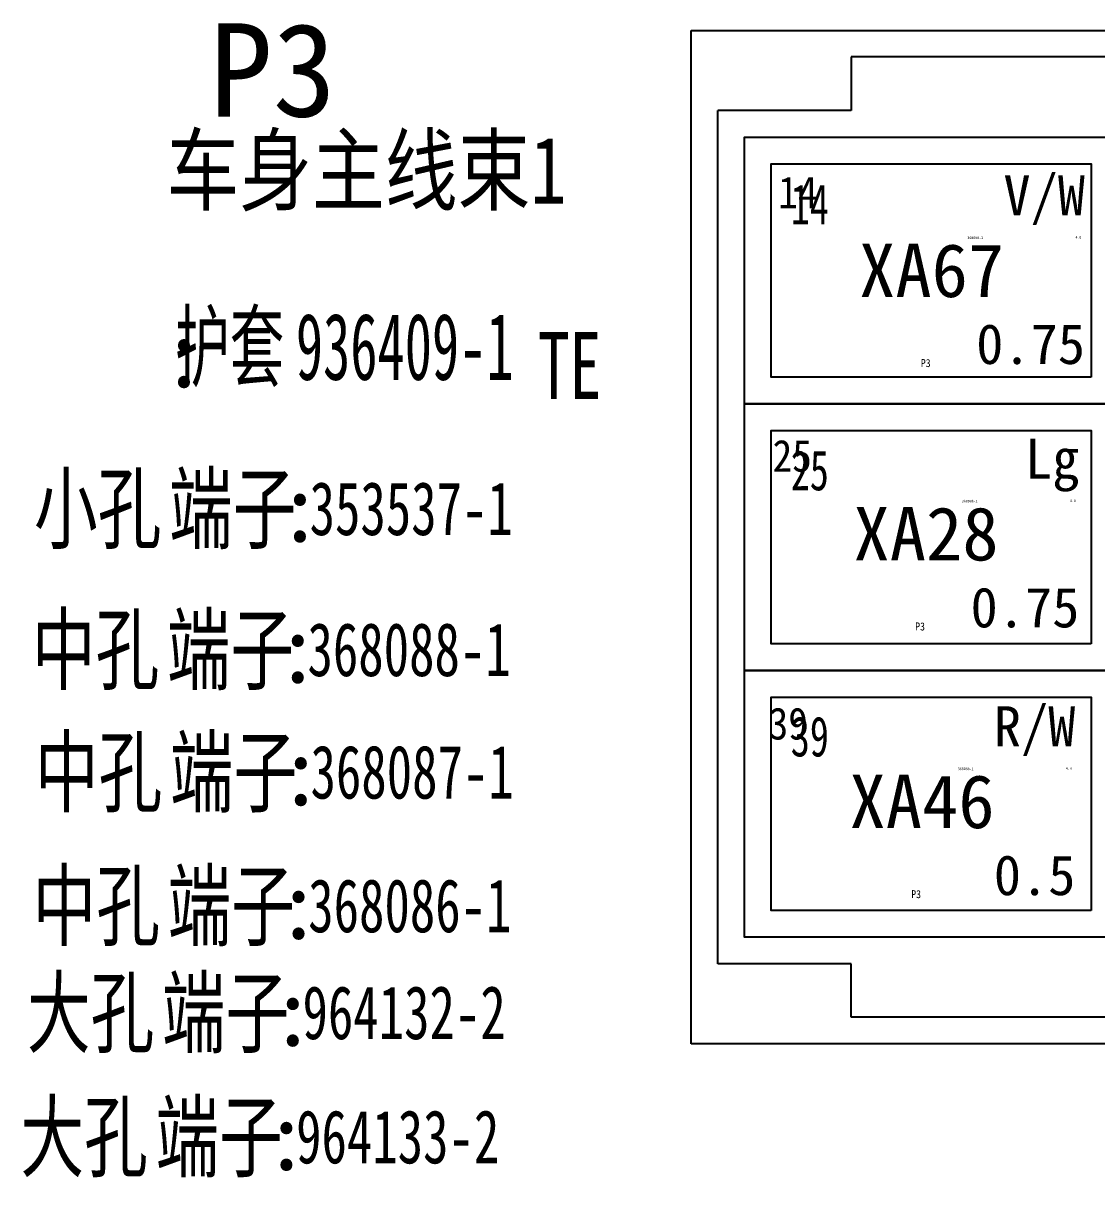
# Model space of a CAD drawing. Header units: millimetres. Extents: x -2653 to 6698, y -4403 to -42.
# Drawn here: x -438.91 to -398.65, y -1154.67 to -1111.13 of the extents above; entities that cross this region are included whole.
import ezdxf
from ezdxf.enums import TextEntityAlignment as Align

# ---------------------------------------------------------------- set-up
doc = ezdxf.new("R2010")
doc.units = ezdxf.units.MM
doc.header["$MEASUREMENT"] = 0
doc.linetypes.add('ACAD_ISO02W100', pattern=[15, 12, -3])
for name, color, linetype in [('文字', 3, 'Continuous'), ('轮廓线', 7, 'Continuous'), ('连接器-供应商', 43, 'Continuous'), ('连接器-功能', 63, 'Continuous'), ('连接器-名称', 53, 'Continuous'), ('连接器-编码', 52, 'Continuous'), ('附件-供应商', 43, 'Continuous'), ('附件-名称', 53, 'Continuous'), ('附件-数量', 21, 'Continuous'), ('附件-编码', 52, 'Continuous')]:
    doc.layers.add(name, color=color, linetype=linetype)
for name, color, linetype, plot in [('连接器-不打印', 1, 'Continuous', False), ('连接器-位置', 12, 'Continuous', False), ('附件-不打印', 2, 'Continuous', False), ('隐藏-剥皮长度', 2, 'Continuous', False), ('隐藏-加余量', 1, 'Continuous', False), ('隐藏-备注', 1, 'Continuous', False), ('隐藏-孔位', 1, 'Continuous', False), ('隐藏-对应端子', 2, 'Continuous', False), ('隐藏-规格', 1, 'Continuous', False), ('隐藏-辅助信息', 3, 'Continuous', False), ('隐藏-防水栓', 2, 'Continuous', False)]:
    doc.layers.add(name, color=color, linetype=linetype, plot=plot)
doc.styles.add('CL', font='', dxfattribs={"height": 2})
doc.styles.add('灯泡', font='', dxfattribs={"width": 0.7})
doc.styles.get('CL').set_extended_font_data('SimSun')
doc.styles.get('灯泡').set_extended_font_data('NSimSun')

# ---------------------------------------------------------------- blocks, each defined once
blk = doc.blocks.new('连接器')
at = {"layer": '文字', "style": 'CL'}
blk.add_text(':', height=2.5, dxfattribs=at).set_placement((-3.933, -4.363), align=Align.MIDDLE_CENTER)
at = {"layer": '连接器-不打印', "color": 1, "style": 'CL', "width": 0.6, "flags": 5}
for tag, p in [('选项', (-7.189, -6.058)), ('备注', (-2.936, -6.058))]:
    blk.add_attdef(tag, text='', height=0.2, dxfattribs=at).set_placement(p, align=Align.MIDDLE_LEFT)
at = {"layer": '连接器-不打印', "color": 3, "style": 'CL', "width": 0.6, "flags": 5}
for tag, p in [('工位', (-7.189, -5.838)), ('规格', (-2.939, -5.838))]:
    blk.add_attdef(tag, text='', height=0.2, dxfattribs=at).set_placement(p, align=Align.MIDDLE_LEFT)
at = {"layer": '连接器-不打印', "color": 1, "style": 'CL', "width": 0.6, "flags": 1}
for tag, p in [('加余量', (-4.967, -6.058)), ('单位', (-4.967, -6.29)), ('自带线', (-2.765, -6.29))]:
    blk.add_attdef(tag, text='', height=0.2, dxfattribs=at).set_placement(p, align=Align.MIDDLE_CENTER)
at = {"layer": '连接器-不打印', "color": 2, "style": 'CL', "width": 0.6, "flags": 5}
for tag, p in [('数量', (-5.117, -5.838)), ('供方编码', (-7.189, -6.29))]:
    blk.add_attdef(tag, text='', height=0.2, dxfattribs=at).set_placement(p, align=Align.MIDDLE_LEFT)
at = {"layer": '连接器-位置', "color": 1, "style": 'CL', "flags": 4}
blk.add_attdef('位置', text='', height=3.5, dxfattribs=at).set_placement((-4.408, 2.42), align=Align.MIDDLE_CENTER)
at = {"layer": '连接器-供应商', "color": 3, "style": 'CL', "width": 0.6, "flags": 4}
blk.add_attdef('供应商', text='', height=2.5, dxfattribs=at).set_placement((-16.811, -4.38), align=Align.MIDDLE_RIGHT)
at = {"layer": '连接器-功能', "color": 3, "style": 'CL', "width": 0.8, "flags": 4}
blk.add_attdef('功能', text='', height=2.5, dxfattribs=at).set_placement((-4.341, -1.264), align=Align.MIDDLE_CENTER)
at = {"layer": '连接器-名称', "color": 3, "style": 'CL', "width": 0.6, "flags": 4}
blk.add_attdef('名称', text='', height=2.5, dxfattribs=at).set_placement((-4.1, -4.363), align=Align.MIDDLE_RIGHT)
at = {"layer": '连接器-编码', "color": 2, "style": 'CL', "width": 0.6, "flags": 4}
blk.add_attdef('编码', text='', height=2.5, dxfattribs=at).set_placement((-3.662, -4.363), align=Align.MIDDLE_LEFT)
blk = doc.blocks.new('附件')
at = {"layer": '文字', "color": 3, "style": 'CL'}
blk.add_text(':', height=2.5, dxfattribs=at).set_placement((-3.788, -0.382), align=Align.MIDDLE_CENTER)
at = {"layer": '附件-不打印', "color": 3, "style": 'CL', "width": 0.7, "flags": 5}
for tag, p in [('范围', (-8.485, -1.318)), ('工位', (-6.896, -1.318)), ('位置', (-5.306, -1.318)), ('供方编码', (-8.485, -1.616))]:
    blk.add_attdef(tag, text='', height=0.2, dxfattribs=at).set_placement(p, align=Align.MIDDLE_CENTER)
at = {"layer": '附件-不打印', "color": 1, "style": 'CL'}
for tag, width, flags, p in [('单位', 0.6, 1, (-3.717, -1.318)), ('选项', 0.7, 13, (-6.896, -1.616)), ('备注', 0.7, 5, (-5.306, -1.616)), ('规格', 0.7, 5, (-3.717, -1.616))]:
    blk.add_attdef(tag, text='', height=0.2, dxfattribs=dict(at, width=width, flags=flags)).set_placement(p, align=Align.MIDDLE_CENTER)
at = {"layer": '附件-供应商', "color": 3, "style": 'CL', "width": 0.7, "flags": 8}
blk.add_attdef('供应商', text='', height=2.5, dxfattribs=at).set_placement((-13.399, -0.419), align=Align.MIDDLE_RIGHT)
at = {"layer": '附件-名称', "color": 3, "style": 'CL', "width": 0.7, "flags": 4}
blk.add_attdef('名称', text='', height=2.5, dxfattribs=at).set_placement((-3.92, -0.382), align=Align.MIDDLE_RIGHT)
at = {"layer": '附件-数量', "color": 2, "style": 'CL', "width": 0.7, "flags": 2}
blk.add_attdef('*', text='', height=1, dxfattribs=at).set_placement((15.719, -0.382), align=Align.MIDDLE_CENTER)
at = {"layer": '附件-数量', "color": 2, "style": 'CL', "width": 0.7, "flags": 4}
blk.add_attdef('数量', text='', height=1.2, dxfattribs=at).set_placement((16.072, -0.382), align=Align.MIDDLE_LEFT)
at = {"layer": '附件-编码', "color": 2, "style": 'CL', "width": 0.7, "flags": 4}
blk.add_attdef('编码', text='', height=2.5, dxfattribs=at).set_placement((-3.651, -0.382), align=Align.MIDDLE_LEFT)
blk = doc.blocks.new('电线2')
at = {"layer": '轮廓线', "color": 7, "style": 'CL', "flags": 4}
for tag, p in [('颜色', (5.879, 2.803)), ('线径', (5.879, -2.776))]:
    blk.add_attdef(tag, text='', height=1.5, dxfattribs=at).set_placement(p, align=Align.MIDDLE_RIGHT)
blk.add_attdef('线号', text='', height=2, dxfattribs=at).set_placement((0.127, -0.016), align=Align.MIDDLE_CENTER)
at = {"layer": '隐藏-剥皮长度', "color": 2, "style": 'CL', "width": 0.9, "flags": 4}
blk.add_attdef('剥皮', text='', height=0.1, dxfattribs=at).set_placement((5.742, 1.222), align=Align.MIDDLE_RIGHT)
at = {"layer": '隐藏-加余量', "color": 1, "style": 'CL', "width": 0.9, "flags": 4}
blk.add_attdef('加余量', text='', height=0.1, dxfattribs=at).set_placement((5.742, 1.362), align=Align.MIDDLE_RIGHT)
at = {"layer": '隐藏-备注', "color": 1, "style": 'CL', "width": 0.9, "flags": 5}
blk.add_attdef('备注', text='', height=0.1, dxfattribs=at).set_placement((3.704, -1.38), align=Align.MIDDLE_CENTER)
at = {"layer": '隐藏-孔位', "color": 6, "style": 'CL', "width": 0.9, "flags": 4}
blk.add_attdef('孔位', text='', height=1.2, dxfattribs=at).set_placement((-5.625, 2.907), align=Align.MIDDLE_LEFT)
at = {"layer": '隐藏-对应端子', "color": 2, "style": 'CL', "width": 0.9, "flags": 4}
blk.add_attdef('对应簧片', text='', height=0.1, dxfattribs=at).set_placement((2.055, 1.208), align=Align.MIDDLE_RIGHT)
at = {"layer": '隐藏-规格', "color": 1, "style": 'CL', "width": 0.9, "flags": 5}
blk.add_attdef('规格', text='', height=0.2, dxfattribs=at).set_placement((5.742, -1.391), align=Align.MIDDLE_RIGHT)
at = {"layer": '隐藏-辅助信息', "color": 2, "style": 'CL', "width": 0.9, "flags": 5}
for tag, p in [('辅助', (3.704, 1.511)), ('标识管', (3.704, -1.138))]:
    blk.add_attdef(tag, text='', height=0.1, dxfattribs=at).set_placement(p, align=Align.MIDDLE_CENTER)
at = {"layer": '隐藏-辅助信息', "color": 3, "style": 'CL', "width": 0.9, "flags": 5}
for tag, p in [('编码', (3.704, 1.37)), ('供方编码', (3.704, 1.236))]:
    blk.add_attdef(tag, text='', height=0.1, dxfattribs=at).set_placement(p, align=Align.MIDDLE_CENTER)
for tag, p in [('线种', (2.055, -1.261)), ('工位', (2.055, -1.38))]:
    blk.add_attdef(tag, text='', height=0.1, dxfattribs=at).set_placement(p, align=Align.MIDDLE_RIGHT)
at = {"layer": '隐藏-辅助信息', "color": 1, "style": 'CL', "width": 0.9, "flags": 5}
blk.add_attdef('选项', text='', height=0.1, dxfattribs=at).set_placement((3.704, -1.261), align=Align.MIDDLE_CENTER)
at = {"layer": '隐藏-辅助信息', "color": 4, "style": 'CL', "width": 0.9, "flags": 4}
blk.add_attdef('位置', text='', height=0.3, dxfattribs=at).set_placement((-0.094, -3.491), align=Align.MIDDLE_CENTER)
at = {"layer": '隐藏-防水栓', "color": 2, "style": 'CL', "width": 0.9, "flags": 4}
blk.add_attdef('防水栓', text='', height=0.1, dxfattribs=at).set_placement((2.055, 1.362), align=Align.MIDDLE_RIGHT)
blk = doc.blocks.new('936409-1（出线）')
at = {"lineweight": -3}
for p, q in [((-75.421, 71.891), (122.579, 71.891)), ((-75.421, 33.894), (-75.421, 71.891)), ((122.579, 33.894), (122.579, 71.891)), ((-53.421, 70.892), (-69.421, 70.892)), ((-69.421, 70.892), (-69.421, 68.892)), ((-53.421, 68.892), (-53.421, 70.892)), ((47.579, 70.892), (31.579, 70.892)), ((31.579, 70.892), (31.579, 68.892)), ((47.579, 68.892), (47.579, 70.892)), ((121.579, 70.888), (118.579, 70.888)), ((118.579, 70.888), (118.579, 68.888)), ((121.579, 34.896), (121.579, 70.888)), ((-74.421, 36.892), (-74.421, 68.892)), ((-69.421, 68.892), (-74.421, 68.892)), ((31.579, 68.892), (-53.421, 68.892)), ((118.579, 68.888), (47.579, 68.892)), ((-69.421, 36.892), (-74.421, 36.892)), ((-69.421, 34.892), (-69.421, 36.892)), ((-52.421, 36.892), (-53.421, 36.892)), ((-53.421, 36.892), (-53.421, 34.892)), ((31.579, 36.892), (-52.421, 36.892)), ((31.579, 34.892), (31.579, 36.892)), ((118.579, 36.896), (47.579, 36.892)), ((47.579, 36.892), (47.579, 34.892)), ((118.579, 34.896), (118.579, 36.896)), ((-53.421, 34.892), (-69.421, 34.892)), ((47.579, 34.892), (31.579, 34.892)), ((121.579, 34.896), (118.579, 34.896)), ((122.579, 33.894), (-75.421, 33.894)), ((-20.999, 28.614), (-20.999, 33.894)), ((-19.421, 30.428), (-19.421, 33.894)), ((0.579, 30.428), (0.579, 33.894)), ((2.079, 28.614), (2.079, 33.894)), ((18.579, 30.928), (18.579, 33.894)), ((28.579, 30.928), (28.579, 33.894)), ((45.079, 28.614), (45.079, 33.894)), ((46.579, 30.428), (46.579, 33.894)), ((66.579, 30.428), (66.579, 33.894)), ((68.079, 28.614), (68.079, 33.894)), ((23.579, 30.928), (18.579, 30.928)), ((23.579, 30.928), (28.579, 30.928)), ((0.579, 30.428), (-19.421, 30.428)), ((66.579, 30.428), (46.579, 30.428)), ((-20.999, 28.614), (2.079, 28.614)), ((68.079, 28.614), (45.079, 28.614))]:
    blk.add_line(p, q, dxfattribs=at)
for points in [[(-59.421, 57.892), (-73.421, 57.892), (-73.421, 67.892), (-59.421, 67.892)], [(-45.421, 57.892), (-59.421, 57.892), (-59.421, 67.892), (-45.421, 67.892)], [(-31.421, 57.892), (-45.421, 57.892), (-45.421, 67.892), (-31.421, 67.892)], [(-15.421, 55.892), (-31.421, 55.892), (-31.421, 67.892), (-15.421, 67.892)], [(-3.421, 59.892), (-15.421, 59.892), (-15.421, 67.892), (-3.421, 67.892)], [(8.579, 59.892), (-3.421, 59.892), (-3.421, 67.892), (8.579, 67.892)], [(24.579, 55.892), (8.579, 55.892), (8.579, 67.892), (24.579, 67.892)], [(36.579, 59.892), (24.579, 59.892), (24.579, 67.892), (36.579, 67.892)], [(48.579, 59.892), (36.579, 59.892), (36.579, 67.892), (48.579, 67.892)], [(64.579, 55.892), (48.579, 55.892), (48.579, 67.892), (64.579, 67.892)], [(78.579, 57.892), (64.579, 57.892), (64.579, 67.892), (78.579, 67.892)], [(92.579, 57.892), (78.579, 57.892), (78.579, 67.892), (92.579, 67.892)], [(106.579, 57.892), (92.579, 57.892), (92.579, 67.892), (106.579, 67.892)], [(120.579, 57.892), (106.579, 57.892), (106.579, 67.892), (120.579, 67.892)], [(-60.421, 58.892), (-72.421, 58.892), (-72.421, 66.892), (-60.421, 66.892)], [(-46.421, 58.892), (-58.421, 58.892), (-58.421, 66.892), (-46.421, 66.892)], [(-32.421, 58.892), (-44.421, 58.892), (-44.421, 66.892), (-32.421, 66.892)], [(77.579, 58.892), (65.579, 58.892), (65.579, 66.892), (77.579, 66.892)], [(91.579, 58.892), (79.579, 58.892), (79.579, 66.892), (91.579, 66.892)], [(105.579, 58.892), (93.579, 58.892), (93.579, 66.892), (105.579, 66.892)], [(119.579, 58.892), (107.579, 58.892), (107.579, 66.892), (119.579, 66.892)], [(-17.421, 57.892), (-29.421, 57.892), (-29.421, 65.892), (-17.421, 65.892)], [(22.579, 57.892), (10.579, 57.892), (10.579, 65.892), (22.579, 65.892)], [(62.579, 57.892), (50.579, 57.892), (50.579, 65.892), (62.579, 65.892)], [(-59.421, 47.892), (-73.421, 47.892), (-73.421, 57.892), (-59.421, 57.892)], [(-45.421, 47.892), (-59.421, 47.892), (-59.421, 57.892), (-45.421, 57.892)], [(-31.421, 47.892), (-45.421, 47.892), (-45.421, 57.892), (-31.421, 57.892)], [(78.579, 47.892), (64.579, 47.892), (64.579, 57.892), (78.579, 57.892)], [(92.579, 47.892), (78.579, 47.892), (78.579, 57.892), (92.579, 57.892)], [(106.579, 47.892), (92.579, 47.892), (92.579, 57.892), (106.579, 57.892)], [(120.579, 47.892), (106.579, 47.892), (106.579, 57.892), (120.579, 57.892)], [(-60.421, 48.892), (-72.421, 48.892), (-72.421, 56.892), (-60.421, 56.892)], [(-46.421, 48.892), (-58.421, 48.892), (-58.421, 56.892), (-46.421, 56.892)], [(-32.421, 48.892), (-44.421, 48.892), (-44.421, 56.892), (-32.421, 56.892)], [(-3.421, 48.892), (-15.421, 48.892), (-15.421, 56.892), (-3.421, 56.892)], [(8.579, 48.892), (-3.421, 48.892), (-3.421, 56.892), (8.579, 56.892)], [(36.579, 48.892), (24.579, 48.892), (24.579, 56.892), (36.579, 56.892)], [(48.579, 48.892), (36.579, 48.892), (36.579, 56.892), (48.579, 56.892)], [(77.579, 48.892), (65.579, 48.892), (65.579, 56.892), (77.579, 56.892)], [(91.579, 48.892), (79.579, 48.892), (79.579, 56.892), (91.579, 56.892)], [(105.579, 48.892), (93.579, 48.892), (93.579, 56.892), (105.579, 56.892)], [(119.579, 48.892), (107.579, 48.892), (107.579, 56.892), (119.579, 56.892)], [(-15.421, 37.892), (-31.421, 37.892), (-31.421, 49.892), (-15.421, 49.892)], [(24.579, 37.892), (8.579, 37.892), (8.579, 49.892), (24.579, 49.892)], [(64.579, 37.892), (48.579, 37.892), (48.579, 49.892), (64.579, 49.892)], [(-59.421, 37.892), (-73.421, 37.892), (-73.421, 47.892), (-59.421, 47.892)], [(-45.421, 37.892), (-59.421, 37.892), (-59.421, 47.892), (-45.421, 47.892)], [(-31.421, 37.892), (-45.421, 37.892), (-45.421, 47.892), (-31.421, 47.892)], [(-17.421, 39.892), (-29.421, 39.892), (-29.421, 47.892), (-17.421, 47.892)], [(22.579, 39.892), (10.579, 39.892), (10.579, 47.892), (22.579, 47.892)], [(62.579, 39.892), (50.579, 39.892), (50.579, 47.892), (62.579, 47.892)], [(78.579, 37.892), (64.579, 37.892), (64.579, 47.892), (78.579, 47.892)], [(92.579, 37.892), (78.579, 37.892), (78.579, 47.892), (92.579, 47.892)], [(106.579, 37.892), (92.579, 37.892), (92.579, 47.892), (106.579, 47.892)], [(120.579, 37.892), (106.579, 37.892), (106.579, 47.892), (120.579, 47.892)], [(-60.421, 38.892), (-72.421, 38.892), (-72.421, 46.892), (-60.421, 46.892)], [(-46.421, 38.892), (-58.421, 38.892), (-58.421, 46.892), (-46.421, 46.892)], [(-32.421, 38.892), (-44.421, 38.892), (-44.421, 46.892), (-32.421, 46.892)], [(77.579, 38.892), (65.579, 38.892), (65.579, 46.892), (77.579, 46.892)], [(91.579, 38.892), (79.579, 38.892), (79.579, 46.892), (91.579, 46.892)], [(105.579, 38.892), (93.579, 38.892), (93.579, 46.892), (105.579, 46.892)], [(119.579, 38.892), (107.579, 38.892), (107.579, 46.892), (119.579, 46.892)], [(-3.421, 37.892), (-15.421, 37.892), (-15.421, 45.892), (-3.421, 45.892)], [(8.579, 37.892), (-3.421, 37.892), (-3.421, 45.892), (8.579, 45.892)], [(36.579, 37.892), (24.579, 37.892), (24.579, 45.892), (36.579, 45.892)], [(48.579, 37.892), (36.579, 37.892), (36.579, 45.892), (48.579, 45.892)]]:
    blk.add_lwpolyline(points, close=True, dxfattribs=at)
at = {"lineweight": -3, "char_height": 1.5, "attachment_point": 1, "style": '灯泡'}
for s, insert, width in [('7', (25.103, 67.358), 4.39826), ('6', (37.146, 67.358), 3.62885), ('10', (-15.224, 66.78), 1.06193), ('9', (-3.21, 66.78), 1.06193), ('4', (66.43, 66.527), 1.06193), ('3', (80.499, 66.527), 1.06193), ('2', (94.471, 66.527), 1.06193), ('1', (108.453, 66.527), 1.06193), ('14', (-71.688, 66.118), 1.06193), ('13', (-57.698, 66.118), 3.34217), ('12', (-43.678, 66.118), 1.90406), ('8', (11.657, 65.648), 1.06193), ('5', (51.779, 65.648), 11.60463), ('11', (-28.275, 65.28), 1.06193), ('20', (25.103, 56.409), 1.06193), ('19', (37.146, 56.409), 4.36244), ('18', (66.43, 56.555), 6.2781), ('17', (80.499, 56.555), 3.51291), ('16', (94.471, 56.555), 1.06193), ('15', (108.453, 56.555), 1.06193), ('25', (-71.689, 56.146), 1.06193), ('24', (-57.698, 56.146), 1.06193), ('23', (-43.678, 56.146), 5.20709), ('22', (-15.224, 55.937), 1.06193), ('21', (-3.21, 55.937), 1.06193), ('33', (11.251, 47.601), 1.06193), ('30', (51.373, 47.601), 1.06193), ('36', (-28.671, 47.425), 1.06193), ('29', (66.43, 46.579), 1.06193), ('28', (80.499, 46.579), 1.06193), ('27', (94.471, 46.579), 1.06193), ('26', (108.453, 46.579), 1.06193), ('39', (-71.688, 46.17), 1.06193), ('38', (-57.698, 46.17), 1.06193), ('37', (-43.678, 46.17), 1.06193), ('32', (25.103, 45.395), 1.06193), ('31', (37.146, 45.395), 1.06193), ('35', (-15.224, 44.975), 1.06193), ('34', (-3.21, 44.975), 1.06193)]:
    blk.add_mtext(s, dxfattribs=dict(at, insert=insert, width=width))

msp = doc.modelspace()

# ---------------------------------------------------------------- block references
at = {"lineweight": -3}
ref = msp.add_blockref('连接器', (-428.946, -1119.16), dxfattribs=at)
ref.add_attrib('位置', 'P3', dxfattribs={"layer": '连接器-位置', "color": 1, "height": 3.5, "style": 'CL', "flags": 8}).set_placement((-429.554, -1112.877), align=Align.MIDDLE_CENTER)
ref.add_attrib('功能', '车身主线束1', dxfattribs={"layer": '连接器-功能', "color": 3, "height": 2.5, "style": 'CL', "width": 0.8, "flags": 8}).set_placement((-433.534, -1116.635), align=Align.MIDDLE_LEFT)
ref.add_attrib('名称', '护套', dxfattribs={"layer": '连接器-名称', "color": 3, "height": 2.5, "style": 'CL', "width": 0.6, "flags": 8}).set_placement((-429.118, -1123.246), align=Align.MIDDLE_RIGHT)
ref.add_attrib('编码', '936409-1', dxfattribs={"layer": '连接器-编码', "color": 2, "height": 2.5, "style": 'CL', "width": 0.6}).set_placement((-428.683, -1123.246), align=Align.MIDDLE_LEFT)
msp.add_blockref('936409-1（出线）', (-338.437, -1183.284), dxfattribs=at)
ref = msp.add_blockref('电线2', (-404.97, -1120.376), dxfattribs=at)
ref.add_attrib('线号', 'XA67', dxfattribs={"layer": '轮廓线', "color": 7, "height": 2, "style": 'CL'}).set_placement((-404.844, -1120.393), align=Align.MIDDLE_CENTER)
ref.add_attrib('线径', '0.75', dxfattribs={"layer": '轮廓线', "color": 7, "height": 1.5, "style": 'CL'}).set_placement((-399.092, -1123.152), align=Align.MIDDLE_RIGHT)
ref.add_attrib('颜色', 'V/W', dxfattribs={"layer": '轮廓线', "color": 7, "height": 1.5, "style": 'CL'}).set_placement((-399.092, -1117.573), align=Align.MIDDLE_RIGHT)
ref.add_attrib('孔位', '14', dxfattribs={"layer": '隐藏-孔位', "color": 6, "height": 1.2, "style": 'CL', "width": 0.9}).set_placement((-410.595, -1117.469), align=Align.MIDDLE_LEFT)
ref.add_attrib('剥皮', '4.0', dxfattribs={"layer": '隐藏-剥皮长度', "color": 2, "height": 0.1, "style": 'CL', "width": 0.9}).set_placement((-399.229, -1119.155), align=Align.MIDDLE_RIGHT)
ref.add_attrib('对应簧片', '368088-1', dxfattribs={"layer": '隐藏-对应端子', "color": 2, "height": 0.1, "style": 'CL', "width": 0.9}).set_placement((-402.915, -1119.168), align=Align.MIDDLE_RIGHT)
ref.add_attrib('位置', 'P3', dxfattribs={"layer": '隐藏-辅助信息', "color": 4, "height": 0.3, "style": 'CL', "width": 0.9}).set_placement((-405.065, -1123.867), align=Align.MIDDLE_CENTER)
ref = msp.add_blockref('电线2', (-405.181, -1130.25), dxfattribs=at)
ref.add_attrib('线号', 'XA28', dxfattribs={"layer": '轮廓线', "color": 7, "height": 2, "style": 'CL'}).set_placement((-405.054, -1130.266), align=Align.MIDDLE_CENTER)
ref.add_attrib('线径', '0.75', dxfattribs={"layer": '轮廓线', "color": 7, "height": 1.5, "style": 'CL'}).set_placement((-399.303, -1133.025), align=Align.MIDDLE_RIGHT)
ref.add_attrib('颜色', 'Lg', dxfattribs={"layer": '轮廓线', "color": 7, "height": 1.5, "style": 'CL'}).set_placement((-399.303, -1127.446), align=Align.MIDDLE_RIGHT)
ref.add_attrib('孔位', '25', dxfattribs={"layer": '隐藏-孔位', "color": 6, "height": 1.2, "style": 'CL', "width": 0.9}).set_placement((-410.806, -1127.343), align=Align.MIDDLE_LEFT)
ref.add_attrib('剥皮', '4.0', dxfattribs={"layer": '隐藏-剥皮长度', "color": 2, "height": 0.1, "style": 'CL', "width": 0.9}).set_placement((-399.44, -1129.028), align=Align.MIDDLE_RIGHT)
ref.add_attrib('对应簧片', '368088-1', dxfattribs={"layer": '隐藏-对应端子', "color": 2, "height": 0.1, "style": 'CL', "width": 0.9}).set_placement((-403.126, -1129.041), align=Align.MIDDLE_RIGHT)
ref.add_attrib('位置', 'P3', dxfattribs={"layer": '隐藏-辅助信息', "color": 4, "height": 0.3, "style": 'CL', "width": 0.9}).set_placement((-405.276, -1133.74), align=Align.MIDDLE_CENTER)
ref = msp.add_blockref('附件', (-424.743, -1128.932), dxfattribs=at)
ref.add_attrib('名称', '端子', dxfattribs={"layer": '附件-名称', "color": 3, "height": 2.5, "style": 'CL', "width": 0.7, "flags": 8}).set_placement((-428.667, -1129.315), align=Align.MIDDLE_RIGHT)
ref.add_attrib('备注', '小孔', dxfattribs={"layer": '附件-不打印', "color": 1, "height": 2.5, "style": 'CL', "width": 0.7, "flags": 8}).set_placement((-433.727, -1130.566), align=Align.RIGHT)
ref.add_attrib('编码', '353537-1', dxfattribs={"layer": '附件-编码', "color": 2, "height": 2, "style": 'CL', "width": 0.7}).set_placement((-428.167, -1129.315), align=Align.MIDDLE_LEFT)
ref = msp.add_blockref('附件', (-424.823, -1134.218), dxfattribs=at)
ref.add_attrib('名称', '端子', dxfattribs={"layer": '附件-名称', "color": 3, "height": 2.5, "style": 'CL', "width": 0.7, "flags": 8}).set_placement((-428.747, -1134.601), align=Align.MIDDLE_RIGHT)
ref.add_attrib('备注', '中孔', dxfattribs={"layer": '附件-不打印', "color": 1, "height": 2.5, "style": 'CL', "width": 0.7, "flags": 8}).set_placement((-433.807, -1135.852), align=Align.RIGHT)
ref.add_attrib('编码', '368088-1', dxfattribs={"layer": '附件-编码', "color": 2, "height": 2, "style": 'CL', "width": 0.7}).set_placement((-428.247, -1134.601), align=Align.MIDDLE_LEFT)
ref = msp.add_blockref('电线2', (-405.331, -1140.286), dxfattribs=at)
ref.add_attrib('线号', 'XA46', dxfattribs={"layer": '轮廓线', "color": 7, "height": 2, "style": 'CL'}).set_placement((-405.204, -1140.302), align=Align.MIDDLE_CENTER)
ref.add_attrib('线径', '0.5', dxfattribs={"layer": '轮廓线', "color": 7, "height": 1.5, "style": 'CL'}).set_placement((-399.452, -1143.062), align=Align.MIDDLE_RIGHT)
ref.add_attrib('颜色', 'R/W', dxfattribs={"layer": '轮廓线', "color": 7, "height": 1.5, "style": 'CL'}).set_placement((-399.452, -1137.483), align=Align.MIDDLE_RIGHT)
ref.add_attrib('孔位', '39', dxfattribs={"layer": '隐藏-孔位', "color": 6, "height": 1.2, "style": 'CL', "width": 0.9}).set_placement((-410.955, -1137.379), align=Align.MIDDLE_LEFT)
ref.add_attrib('剥皮', '4.0', dxfattribs={"layer": '隐藏-剥皮长度', "color": 2, "height": 0.1, "style": 'CL', "width": 0.9}).set_placement((-399.589, -1139.064), align=Align.MIDDLE_RIGHT)
ref.add_attrib('对应簧片', '368088-1', dxfattribs={"layer": '隐藏-对应端子', "color": 2, "height": 0.1, "style": 'CL', "width": 0.9}).set_placement((-403.275, -1139.078), align=Align.MIDDLE_RIGHT)
ref.add_attrib('位置', 'P3', dxfattribs={"layer": '隐藏-辅助信息', "color": 4, "height": 0.3, "style": 'CL', "width": 0.9}).set_placement((-405.425, -1143.776), align=Align.MIDDLE_CENTER)
ref = msp.add_blockref('附件', (-424.709, -1138.811), dxfattribs=at)
ref.add_attrib('名称', '端子', dxfattribs={"layer": '附件-名称', "color": 3, "height": 2.5, "style": 'CL', "width": 0.7, "flags": 8}).set_placement((-428.633, -1139.193), align=Align.MIDDLE_RIGHT)
ref.add_attrib('备注', '中孔', dxfattribs={"layer": '附件-不打印', "color": 1, "height": 2.5, "style": 'CL', "width": 0.7, "flags": 8}).set_placement((-433.694, -1140.444), align=Align.RIGHT)
ref.add_attrib('编码', '368087-1', dxfattribs={"layer": '附件-编码', "color": 2, "height": 2, "style": 'CL', "width": 0.7}).set_placement((-428.133, -1139.193), align=Align.MIDDLE_LEFT)
ref = msp.add_blockref('附件', (-424.795, -1143.82), dxfattribs=at)
ref.add_attrib('名称', '端子', dxfattribs={"layer": '附件-名称', "color": 3, "height": 2.5, "style": 'CL', "width": 0.7, "flags": 8}).set_placement((-428.719, -1144.203), align=Align.MIDDLE_RIGHT)
ref.add_attrib('备注', '中孔', dxfattribs={"layer": '附件-不打印', "color": 1, "height": 2.5, "style": 'CL', "width": 0.7, "flags": 8}).set_placement((-433.779, -1145.454), align=Align.RIGHT)
ref.add_attrib('编码', '368086-1', dxfattribs={"layer": '附件-编码', "color": 2, "height": 2, "style": 'CL', "width": 0.7}).set_placement((-428.219, -1144.203), align=Align.MIDDLE_LEFT)
ref = msp.add_blockref('附件', (-425.01, -1147.829), dxfattribs=at)
ref.add_attrib('名称', '端子', dxfattribs={"layer": '附件-名称', "color": 3, "height": 2.5, "style": 'CL', "width": 0.7, "flags": 8}).set_placement((-428.934, -1148.212), align=Align.MIDDLE_RIGHT)
ref.add_attrib('备注', '大孔', dxfattribs={"layer": '附件-不打印', "color": 1, "height": 2.5, "style": 'CL', "width": 0.7, "flags": 8}).set_placement((-433.994, -1149.463), align=Align.RIGHT)
ref.add_attrib('编码', '964132-2', dxfattribs={"layer": '附件-编码', "color": 2, "height": 2, "style": 'CL', "width": 0.7}).set_placement((-428.434, -1148.212), align=Align.MIDDLE_LEFT)
ref = msp.add_blockref('附件', (-425.25, -1152.485), dxfattribs=at)
ref.add_attrib('名称', '端子', dxfattribs={"layer": '附件-名称', "color": 3, "height": 2.5, "style": 'CL', "width": 0.7, "flags": 8}).set_placement((-429.174, -1152.868), align=Align.MIDDLE_RIGHT)
ref.add_attrib('备注', '大孔', dxfattribs={"layer": '附件-不打印', "color": 1, "height": 2.5, "style": 'CL', "width": 0.7, "flags": 8}).set_placement((-434.235, -1154.118), align=Align.RIGHT)
ref.add_attrib('编码', '964133-2', dxfattribs={"layer": '附件-编码', "color": 2, "height": 2, "style": 'CL', "width": 0.7}).set_placement((-428.674, -1152.868), align=Align.MIDDLE_LEFT)

# ---------------------------------------------------------------- texts
at = {"layer": '文字', "color": 4, "linetype": 'ACAD_ISO02W100', "lineweight": 13, "ltscale": 0.13, "style": '灯泡', "width": 0.7}
msp.add_text('TE', height=2.5, dxfattribs=at).set_placement((-419.607, -1125.208))

doc.saveas('drawing.dxf')
